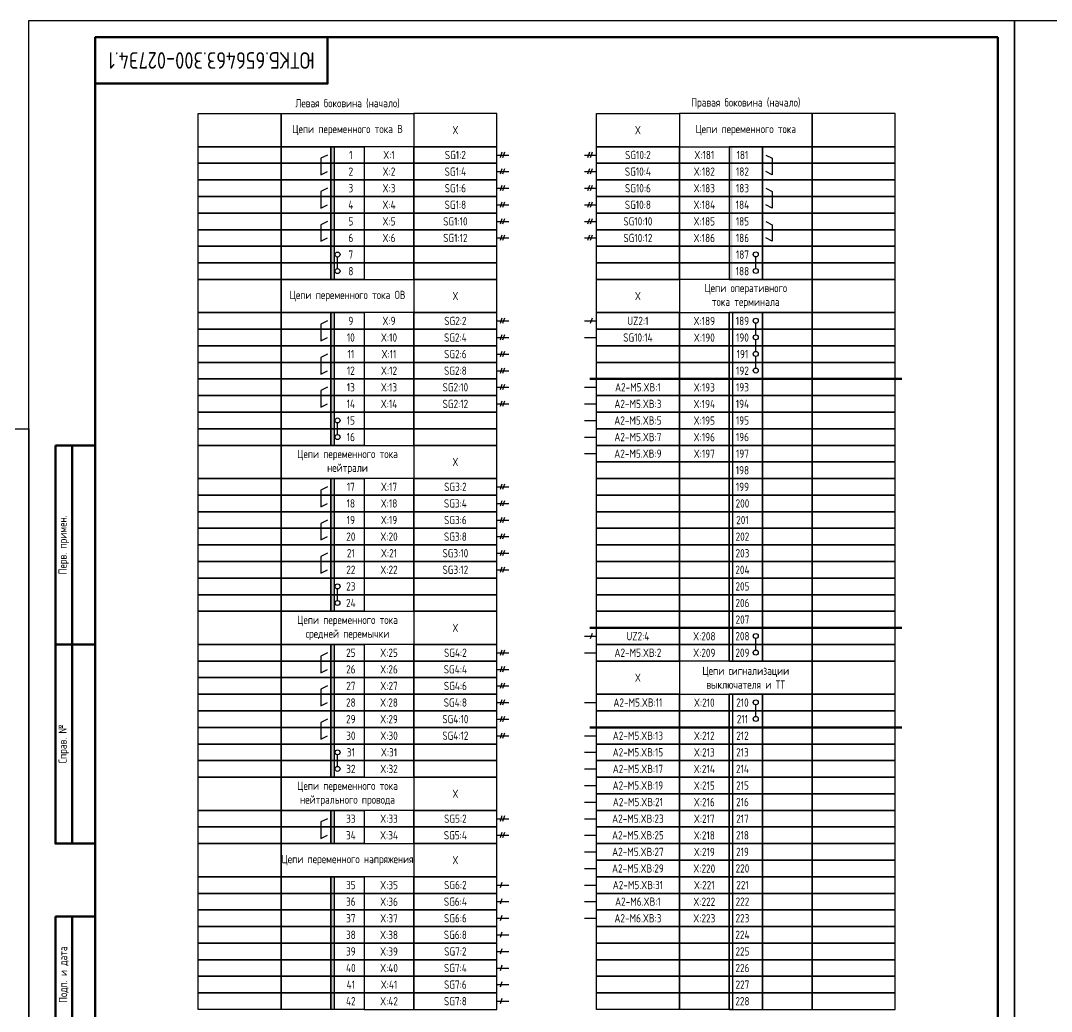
# Model space of a CAD drawing. Header units: millimetres. Extents: x -1117 to 5358, y -90 to 1610.
# Drawn here: x 3777.5 to 4088.1, y 121.4 to 420 of the extents above; entities that cross this region are included whole.
import ezdxf

# ---------------------------------------------------------------- set-up
doc = ezdxf.new("R2010")
doc.units = ezdxf.units.MM
doc.styles.add('Gost_type_A', font='GOST_A.TTF')

# ---------------------------------------------------------------- blocks, each defined once
blk = doc.blocks.new('Формат_А3')
blk.add_lwpolyline([(-420, 297), (0, 297), (0, 0), (-420, 0)], close=True)
blk = doc.blocks.new('Штамп левый верхний')
at = {"lineweight": 50}
for points in [[(-12, 0), (-7, 0), (-7, -60), (-12, -60)], [(-7, 0), (0, 0), (0, -60), (-7, -60)], [(-12, -60), (-7, -60), (-7, -120), (-12, -120)], [(-7, -60), (0, -60), (0, -120), (-7, -120)]]:
    blk.add_lwpolyline(points, close=True, dxfattribs=at)
at = {"char_height": 2.5, "width": 60, "attachment_point": 5, "rotation": 90, "style": 'Gost_type_A'}
for s, insert in [('Перв. примен.', (-9.5, -30)), ('Справ. №', (-9.5, -90))]:
    blk.add_mtext(s, dxfattribs=dict(at, insert=insert))
blk = doc.blocks.new('Штамп левый нижний')
at = {"lineweight": 50}
for points in [[(-12, 145), (-7, 145), (-7, 110), (-12, 110)], [(-7, 145), (0, 145), (0, 110), (-7, 110)], [(-12, 110), (-7, 110), (-7, 85), (-12, 85)], [(-7, 110), (0, 110), (0, 85), (-7, 85)], [(-12, 85), (-7, 85), (-7, 60), (-12, 60)], [(-7, 85), (0, 85), (0, 60), (-7, 60)], [(-12, 60), (-7, 60), (-7, 25), (-12, 25)], [(-7, 60), (0, 60), (0, 25), (-7, 25)], [(-12, 25), (-7, 25), (-7, 0), (-12, 0)], [(-7, 25), (0, 25), (0, 0), (-7, 0)]]:
    blk.add_lwpolyline(points, close=True, dxfattribs=at)
at = {"char_height": 2.5, "attachment_point": 5, "rotation": 90, "style": 'Gost_type_A'}
for s, insert, width in [('Подп. и дата', (-9.5, 127.5), 35), ('Инв. № дубл.', (-9.5, 97.5), 25), ('Взам. инв. №', (-9.5, 72.5), 25), ('Подп. и дата', (-9.5, 42.5), 35), ('Инв. N подл.', (-9.5, 12.5), 25)]:
    blk.add_mtext(s, dxfattribs=dict(at, insert=insert, width=width))
blk = doc.blocks.new('Штамп угловой верхний')
at = {"lineweight": 50}
blk.add_lwpolyline([(0, 0), (70, 0), (70, -14), (0, -14)], close=True, dxfattribs=at)

msp = doc.modelspace()

# ---------------------------------------------------------------- hatches: boundary and pattern name
h = msp.add_hatch(color=256)
h.dxf.hatch_style = 1
h.paths.add_polyline_path([(3872, 382), (3871, 382), (3871, 342), (3872, 342)])
h = msp.add_hatch(color=256)
h.dxf.hatch_style = 1
h.paths.add_polyline_path([(3992, 382), (3991, 382), (3991, 342), (3992, 342)])
h = msp.add_hatch(color=256)
h.dxf.hatch_style = 1
h.paths.add_polyline_path([(3872, 332), (3871, 332), (3871, 292), (3872, 292)])
h = msp.add_hatch(color=256)
h.dxf.hatch_style = 1
h.paths.add_polyline_path([(3872, 282), (3871, 282), (3871, 242), (3872, 242)])
h = msp.add_hatch(color=256)
h.dxf.hatch_style = 1
h.paths.add_polyline_path([(3872, 232), (3871, 232), (3871, 192), (3872, 192)])
h = msp.add_hatch(color=256)
h.dxf.hatch_style = 1
h.paths.add_polyline_path([(3872, 182), (3871, 182), (3871, 172), (3872, 172)])
h = msp.add_hatch(color=256)
h.dxf.hatch_style = 1
h.paths.add_polyline_path([(3872, 162), (3871, 162), (3871, 122), (3872, 122)])

# ---------------------------------------------------------------- linework, layer by layer
for p, q in [((3921, 379.5), (3924.62, 379.5)), ((3922.54, 380.31), (3921.96, 378.69)), ((3923.33, 380.31), (3922.75, 378.69)), ((3947.38, 379.5), (3951, 379.5)), ((3948.91, 380.31), (3948.33, 378.69)), ((3949.7, 380.31), (3949.13, 378.69)), ((3921, 374.5), (3924.62, 374.5)), ((3922.54, 375.31), (3921.96, 373.69)), ((3923.33, 375.31), (3922.75, 373.69)), ((3947.38, 374.5), (3951, 374.5)), ((3948.91, 375.31), (3948.33, 373.69)), ((3949.7, 375.31), (3949.13, 373.69)), ((3922.54, 370.31), (3921.96, 368.69)), ((3923.33, 370.31), (3922.75, 368.69)), ((3948.91, 370.31), (3948.33, 368.69)), ((3949.7, 370.31), (3949.13, 368.69)), ((3921, 369.5), (3924.62, 369.5)), ((3947.38, 369.5), (3951, 369.5)), ((3921, 364.5), (3924.62, 364.5)), ((3922.54, 365.31), (3921.96, 363.69)), ((3923.33, 365.31), (3922.75, 363.69)), ((3947.38, 364.5), (3951, 364.5)), ((3948.91, 365.31), (3948.33, 363.69)), ((3949.7, 365.31), (3949.13, 363.69)), ((3922.54, 360.31), (3921.96, 358.69)), ((3923.33, 360.31), (3922.75, 358.69)), ((3948.91, 360.31), (3948.33, 358.69)), ((3949.7, 360.31), (3949.13, 358.69)), ((3921, 359.5), (3924.62, 359.5)), ((3947.38, 359.5), (3951, 359.5)), ((3921, 354.5), (3924.62, 354.5)), ((3922.54, 355.31), (3921.96, 353.69)), ((3923.33, 355.31), (3922.75, 353.69)), ((3947.38, 354.5), (3951, 354.5)), ((3948.91, 355.31), (3948.33, 353.69)), ((3949.7, 355.31), (3949.13, 353.69)), ((3873, 345.25), (3873, 348.75)), ((3921, 329.5), (3924.62, 329.5)), ((3922.54, 330.31), (3921.96, 328.69)), ((3923.33, 330.31), (3922.75, 328.69)), ((3947.38, 329.5), (3951, 329.5)), ((3949.7, 330.31), (3949.13, 328.69)), ((3921, 324.5), (3924.62, 324.5)), ((3922.54, 325.31), (3921.96, 323.69)), ((3923.33, 325.31), (3922.75, 323.69)), ((3947.38, 324.5), (3951, 324.5)), ((3922.54, 320.31), (3921.96, 318.69)), ((3923.33, 320.31), (3922.75, 318.69)), ((3921, 319.5), (3924.62, 319.5)), ((3921, 314.5), (3924.62, 314.5)), ((3922.54, 315.31), (3921.96, 313.69)), ((3923.33, 315.31), (3922.75, 313.69)), ((3921, 309.5), (3924.62, 309.5)), ((3922.54, 310.31), (3921.96, 308.69)), ((3923.33, 310.31), (3922.75, 308.69)), ((3947.38, 309.5), (3951, 309.5)), ((3921, 304.5), (3924.62, 304.5)), ((3922.54, 305.31), (3921.96, 303.69)), ((3923.33, 305.31), (3922.75, 303.69)), ((3947.38, 304.5), (3951, 304.5)), ((3873, 295.25), (3873, 298.75)), ((3947.38, 299.5), (3951, 299.5)), ((3947.38, 294.5), (3951, 294.5)), ((3947.38, 289.5), (3951, 289.5)), ((3922.54, 280.31), (3921.96, 278.69)), ((3923.33, 280.31), (3922.75, 278.69)), ((3921, 279.5), (3924.62, 279.5)), ((3921, 274.5), (3924.62, 274.5)), ((3922.54, 275.31), (3921.96, 273.69)), ((3923.33, 275.31), (3922.75, 273.69)), ((3922.54, 270.31), (3921.96, 268.69)), ((3923.33, 270.31), (3922.75, 268.69)), ((3921, 269.5), (3924.62, 269.5)), ((3921, 264.5), (3924.62, 264.5)), ((3922.54, 265.31), (3921.96, 263.69)), ((3923.33, 265.31), (3922.75, 263.69)), ((3921, 259.5), (3924.62, 259.5)), ((3922.54, 260.31), (3921.96, 258.69)), ((3923.33, 260.31), (3922.75, 258.69)), ((3922.54, 255.31), (3921.96, 253.69)), ((3923.33, 255.31), (3922.75, 253.69)), ((3921, 254.5), (3924.62, 254.5)), ((3873, 245.25), (3873, 248.75)), ((3947.38, 234.5), (3951, 234.5)), ((3949.7, 235.31), (3949.13, 233.69)), ((3922.54, 230.31), (3921.96, 228.69)), ((3923.33, 230.31), (3922.75, 228.69)), ((3921, 229.5), (3924.62, 229.5)), ((3947.38, 229.5), (3951, 229.5)), ((3921, 224.5), (3924.62, 224.5)), ((3922.54, 225.31), (3921.96, 223.69)), ((3923.33, 225.31), (3922.75, 223.69)), ((3921, 219.5), (3924.62, 219.5)), ((3922.54, 220.31), (3921.96, 218.69)), ((3923.33, 220.31), (3922.75, 218.69)), ((3921, 214.5), (3924.62, 214.5)), ((3922.54, 215.31), (3921.96, 213.69)), ((3923.33, 215.31), (3922.75, 213.69)), ((3947.38, 214.5), (3951, 214.5)), ((3921, 209.5), (3924.62, 209.5)), ((3922.54, 210.31), (3921.96, 208.69)), ((3923.33, 210.31), (3922.75, 208.69)), ((3922.54, 205.31), (3921.96, 203.69)), ((3923.33, 205.31), (3922.75, 203.69)), ((3921, 204.5), (3924.62, 204.5)), ((3947.38, 204.5), (3951, 204.5)), ((3947.38, 199.5), (3951, 199.5)), ((3873, 195.25), (3873, 198.75)), ((3947.38, 194.5), (3951, 194.5)), ((3947.38, 189.5), (3951, 189.5)), ((3947.38, 184.5), (3951, 184.5)), ((3922.54, 180.31), (3921.96, 178.69)), ((3923.33, 180.31), (3922.75, 178.69)), ((3921, 179.5), (3924.62, 179.5)), ((3947.38, 179.5), (3951, 179.5)), ((3921, 174.5), (3924.62, 174.5)), ((3922.54, 175.31), (3921.96, 173.69)), ((3923.33, 175.31), (3922.75, 173.69)), ((3947.38, 174.5), (3951, 174.5)), ((3947.38, 169.5), (3951, 169.5)), ((3947.38, 164.5), (3951, 164.5)), ((3921, 159.5), (3924.62, 159.5)), ((3922.54, 160.31), (3921.96, 158.69)), ((3947.38, 159.5), (3951, 159.5)), ((3922.54, 155.31), (3921.96, 153.69)), ((3921, 154.5), (3924.62, 154.5)), ((3947.38, 154.5), (3951, 154.5)), ((3921, 149.5), (3924.62, 149.5)), ((3922.54, 150.31), (3921.96, 148.69)), ((3947.38, 149.5), (3951, 149.5)), ((3921, 144.5), (3924.62, 144.5)), ((3922.54, 145.31), (3921.96, 143.69)), ((3922.54, 140.31), (3921.96, 138.69)), ((3921, 139.5), (3924.62, 139.5)), ((3921, 134.5), (3924.62, 134.5)), ((3922.54, 135.31), (3921.96, 133.69)), ((3921, 129.5), (3924.62, 129.5)), ((3922.54, 130.31), (3921.96, 128.69)), ((3921, 124.5), (3924.62, 124.5)), ((3922.54, 125.31), (3921.96, 123.69))]:
    msp.add_line(p, q)
at = {"lineweight": -2}
for p, q in [((3999, 345.3), (3999, 348.75)), ((3999, 325.3), (3999, 328.8)), ((3999, 320.3), (3999, 323.8)), ((3999, 315.3), (3999, 318.8)), ((3999, 230.3), (3999, 233.8)), ((3999, 210.3), (3999, 213.8))]:
    msp.add_line(p, q, dxfattribs=at)
at = {"lineweight": 50}
for p, q in [((3949, 312), (4043, 312)), ((3949, 237), (4043, 237)), ((3949, 207), (4043, 207))]:
    msp.add_line(p, q, dxfattribs=at)
for points in [[(4077, 420), (4077, 0), (3780, 0), (3780, 420)], [(4374, 420), (4374, 0), (4077, 0), (4077, 420)], [(3831, 392), (3856, 392), (3856, 382), (3831, 382)], [(3856, 392), (3896, 392), (3896, 382), (3856, 382)], [(3921, 392), (3896, 392), (3896, 382), (3921, 382)], [(3951, 392), (3976, 392), (3976, 382), (3951, 382)], [(4016, 392), (3976, 392), (3976, 382), (4016, 382)], [(4041, 392), (4016, 392), (4016, 382), (4041, 382)], [(3831, 382), (3856, 382), (3856, 377), (3831, 377)], [(3856, 382), (3871, 382), (3871, 377), (3856, 377)], [(3871, 382), (3881, 382), (3881, 377), (3871, 377)], [(3896, 382), (3881, 382), (3881, 377), (3896, 377)], [(3921, 382), (3896, 382), (3896, 377), (3921, 377)], [(3951, 382), (3976, 382), (3976, 377), (3951, 377)], [(3976, 382), (3991, 382), (3991, 377), (3976, 377)], [(4001, 382), (3991, 382), (3991, 377), (4001, 377)], [(4016, 382), (4001, 382), (4001, 377), (4016, 377)], [(4041, 382), (4016, 382), (4016, 377), (4041, 377)], [(3831, 377), (3856, 377), (3856, 372), (3831, 372)], [(3856, 377), (3871, 377), (3871, 372), (3856, 372)], [(3871, 377), (3881, 377), (3881, 372), (3871, 372)], [(3896, 377), (3881, 377), (3881, 372), (3896, 372)], [(3921, 377), (3896, 377), (3896, 372), (3921, 372)], [(3951, 377), (3976, 377), (3976, 372), (3951, 372)], [(3976, 377), (3991, 377), (3991, 372), (3976, 372)], [(4001, 377), (3991, 377), (3991, 372), (4001, 372)], [(4016, 377), (4001, 377), (4001, 372), (4016, 372)], [(4041, 377), (4016, 377), (4016, 372), (4041, 372)], [(3831, 372), (3856, 372), (3856, 367), (3831, 367)], [(3856, 372), (3871, 372), (3871, 367), (3856, 367)], [(3871, 372), (3881, 372), (3881, 367), (3871, 367)], [(3896, 372), (3881, 372), (3881, 367), (3896, 367)], [(3921, 372), (3896, 372), (3896, 367), (3921, 367)], [(3951, 372), (3976, 372), (3976, 367), (3951, 367)], [(3976, 372), (3991, 372), (3991, 367), (3976, 367)], [(4001, 372), (3991, 372), (3991, 367), (4001, 367)], [(4016, 372), (4001, 372), (4001, 367), (4016, 367)], [(4041, 372), (4016, 372), (4016, 367), (4041, 367)], [(3831, 367), (3856, 367), (3856, 362), (3831, 362)], [(3856, 367), (3871, 367), (3871, 362), (3856, 362)], [(3871, 367), (3881, 367), (3881, 362), (3871, 362)], [(3896, 367), (3881, 367), (3881, 362), (3896, 362)], [(3921, 367), (3896, 367), (3896, 362), (3921, 362)], [(3951, 367), (3976, 367), (3976, 362), (3951, 362)], [(3976, 367), (3991, 367), (3991, 362), (3976, 362)], [(4001, 367), (3991, 367), (3991, 362), (4001, 362)], [(4016, 367), (4001, 367), (4001, 362), (4016, 362)], [(4041, 367), (4016, 367), (4016, 362), (4041, 362)], [(3831, 362), (3856, 362), (3856, 357), (3831, 357)], [(3856, 362), (3871, 362), (3871, 357), (3856, 357)], [(3871, 362), (3881, 362), (3881, 357), (3871, 357)], [(3896, 362), (3881, 362), (3881, 357), (3896, 357)], [(3921, 362), (3896, 362), (3896, 357), (3921, 357)], [(3951, 362), (3976, 362), (3976, 357), (3951, 357)], [(3976, 362), (3991, 362), (3991, 357), (3976, 357)], [(4001, 362), (3991, 362), (3991, 357), (4001, 357)], [(4016, 362), (4001, 362), (4001, 357), (4016, 357)], [(4041, 362), (4016, 362), (4016, 357), (4041, 357)], [(3831, 357), (3856, 357), (3856, 352), (3831, 352)], [(3856, 357), (3871, 357), (3871, 352), (3856, 352)], [(3871, 357), (3881, 357), (3881, 352), (3871, 352)], [(3896, 357), (3881, 357), (3881, 352), (3896, 352)], [(3921, 357), (3896, 357), (3896, 352), (3921, 352)], [(3951, 357), (3976, 357), (3976, 352), (3951, 352)], [(3976, 357), (3991, 357), (3991, 352), (3976, 352)], [(4001, 357), (3991, 357), (3991, 352), (4001, 352)], [(4016, 357), (4001, 357), (4001, 352), (4016, 352)], [(4041, 357), (4016, 357), (4016, 352), (4041, 352)], [(3831, 352), (3856, 352), (3856, 347), (3831, 347)], [(3856, 352), (3871, 352), (3871, 347), (3856, 347)], [(3871, 352), (3881, 352), (3881, 347), (3871, 347)], [(3896, 352), (3881, 352), (3881, 347), (3896, 347)], [(3921, 352), (3896, 352), (3896, 347), (3921, 347)], [(3951, 352), (3976, 352), (3976, 347), (3951, 347)], [(3976, 352), (3991, 352), (3991, 347), (3976, 347)], [(4001, 352), (3991, 352), (3991, 347), (4001, 347)], [(4016, 352), (4001, 352), (4001, 347), (4016, 347)], [(4041, 352), (4016, 352), (4016, 347), (4041, 347)], [(3831, 347), (3856, 347), (3856, 342), (3831, 342)], [(3856, 347), (3871, 347), (3871, 342), (3856, 342)], [(3871, 347), (3881, 347), (3881, 342), (3871, 342)], [(3896, 347), (3881, 347), (3881, 342), (3896, 342)], [(3921, 347), (3896, 347), (3896, 342), (3921, 342)], [(3951, 347), (3976, 347), (3976, 342), (3951, 342)], [(3976, 347), (3991, 347), (3991, 342), (3976, 342)], [(4001, 347), (3991, 347), (3991, 342), (4001, 342)], [(4016, 347), (4001, 347), (4001, 342), (4016, 342)], [(4041, 347), (4016, 347), (4016, 342), (4041, 342)], [(3831, 342), (3856, 342), (3856, 332), (3831, 332)], [(3856, 342), (3896, 342), (3896, 332), (3856, 332)], [(3921, 342), (3896, 342), (3896, 332), (3921, 332)], [(3951, 342), (3976, 342), (3976, 332), (3951, 332)], [(4016, 342), (3976, 342), (3976, 332), (4016, 332)], [(4041, 342), (4016, 342), (4016, 332), (4041, 332)], [(3831, 332), (3856, 332), (3856, 327), (3831, 327)], [(3856, 332), (3871, 332), (3871, 327), (3856, 327)], [(3871, 332), (3881, 332), (3881, 327), (3871, 327)], [(3896, 332), (3881, 332), (3881, 327), (3896, 327)], [(3921, 332), (3896, 332), (3896, 327), (3921, 327)], [(3951, 332), (3976, 332), (3976, 327), (3951, 327)], [(3976, 332), (3991, 332), (3991, 327), (3976, 327)], [(4001, 332), (3991, 332), (3991, 327), (4001, 327)], [(3991, 332), (3992, 332), (3992, 227), (3991, 227)], [(4016, 332), (4001, 332), (4001, 327), (4016, 327)], [(4041, 332), (4016, 332), (4016, 327), (4041, 327)], [(3831, 327), (3856, 327), (3856, 322), (3831, 322)], [(3856, 327), (3871, 327), (3871, 322), (3856, 322)], [(3871, 327), (3881, 327), (3881, 322), (3871, 322)], [(3896, 327), (3881, 327), (3881, 322), (3896, 322)], [(3921, 327), (3896, 327), (3896, 322), (3921, 322)], [(3951, 327), (3976, 327), (3976, 322), (3951, 322)], [(3976, 327), (3991, 327), (3991, 322), (3976, 322)], [(4001, 327), (3991, 327), (3991, 322), (4001, 322)], [(4016, 327), (4001, 327), (4001, 322), (4016, 322)], [(4041, 327), (4016, 327), (4016, 322), (4041, 322)], [(3831, 322), (3856, 322), (3856, 317), (3831, 317)], [(3856, 322), (3871, 322), (3871, 317), (3856, 317)], [(3871, 322), (3881, 322), (3881, 317), (3871, 317)], [(3896, 322), (3881, 322), (3881, 317), (3896, 317)], [(3921, 322), (3896, 322), (3896, 317), (3921, 317)], [(3951, 322), (3976, 322), (3976, 317), (3951, 317)], [(3976, 322), (3991, 322), (3991, 317), (3976, 317)], [(4001, 322), (3991, 322), (3991, 317), (4001, 317)], [(4016, 322), (4001, 322), (4001, 317), (4016, 317)], [(4041, 322), (4016, 322), (4016, 317), (4041, 317)], [(3831, 317), (3856, 317), (3856, 312), (3831, 312)], [(3856, 317), (3871, 317), (3871, 312), (3856, 312)], [(3871, 317), (3881, 317), (3881, 312), (3871, 312)], [(3896, 317), (3881, 317), (3881, 312), (3896, 312)], [(3921, 317), (3896, 317), (3896, 312), (3921, 312)], [(3951, 317), (3976, 317), (3976, 312), (3951, 312)], [(3976, 317), (3991, 317), (3991, 312), (3976, 312)], [(4001, 317), (3991, 317), (3991, 312), (4001, 312)], [(4016, 317), (4001, 317), (4001, 312), (4016, 312)], [(4041, 317), (4016, 317), (4016, 312), (4041, 312)], [(3831, 312), (3856, 312), (3856, 307), (3831, 307)], [(3856, 312), (3871, 312), (3871, 307), (3856, 307)], [(3871, 312), (3881, 312), (3881, 307), (3871, 307)], [(3896, 312), (3881, 312), (3881, 307), (3896, 307)], [(3921, 312), (3896, 312), (3896, 307), (3921, 307)], [(3951, 312), (3976, 312), (3976, 307), (3951, 307)], [(3976, 312), (3991, 312), (3991, 307), (3976, 307)], [(4001, 312), (3991, 312), (3991, 307), (4001, 307)], [(4016, 312), (4001, 312), (4001, 307), (4016, 307)], [(4041, 312), (4016, 312), (4016, 307), (4041, 307)], [(3831, 307), (3856, 307), (3856, 302), (3831, 302)], [(3856, 307), (3871, 307), (3871, 302), (3856, 302)], [(3871, 307), (3881, 307), (3881, 302), (3871, 302)], [(3896, 307), (3881, 307), (3881, 302), (3896, 302)], [(3921, 307), (3896, 307), (3896, 302), (3921, 302)], [(3951, 307), (3976, 307), (3976, 302), (3951, 302)], [(3976, 307), (3991, 307), (3991, 302), (3976, 302)], [(4001, 307), (3991, 307), (3991, 302), (4001, 302)], [(4016, 307), (4001, 307), (4001, 302), (4016, 302)], [(4041, 307), (4016, 307), (4016, 302), (4041, 302)], [(3831, 302), (3856, 302), (3856, 297), (3831, 297)], [(3856, 302), (3871, 302), (3871, 297), (3856, 297)], [(3871, 302), (3881, 302), (3881, 297), (3871, 297)], [(3896, 302), (3881, 302), (3881, 297), (3896, 297)], [(3921, 302), (3896, 302), (3896, 297), (3921, 297)], [(3951, 302), (3976, 302), (3976, 297), (3951, 297)], [(3976, 302), (3991, 302), (3991, 297), (3976, 297)], [(4001, 302), (3991, 302), (3991, 297), (4001, 297)], [(4016, 302), (4001, 302), (4001, 297), (4016, 297)], [(4041, 302), (4016, 302), (4016, 297), (4041, 297)], [(3831, 297), (3856, 297), (3856, 292), (3831, 292)], [(3856, 297), (3871, 297), (3871, 292), (3856, 292)], [(3871, 297), (3881, 297), (3881, 292), (3871, 292)], [(3896, 297), (3881, 297), (3881, 292), (3896, 292)], [(3921, 297), (3896, 297), (3896, 292), (3921, 292)], [(3951, 297), (3976, 297), (3976, 292), (3951, 292)], [(3976, 297), (3991, 297), (3991, 292), (3976, 292)], [(4001, 297), (3991, 297), (3991, 292), (4001, 292)], [(4016, 297), (4001, 297), (4001, 292), (4016, 292)], [(4041, 297), (4016, 297), (4016, 292), (4041, 292)], [(3831, 292), (3856, 292), (3856, 282), (3831, 282)], [(3856, 292), (3896, 292), (3896, 282), (3856, 282)], [(3921, 292), (3896, 292), (3896, 282), (3921, 282)], [(3951, 292), (3976, 292), (3976, 287), (3951, 287)], [(3976, 292), (3991, 292), (3991, 287), (3976, 287)], [(4001, 292), (3991, 292), (3991, 287), (4001, 287)], [(4016, 292), (4001, 292), (4001, 287), (4016, 287)], [(4041, 292), (4016, 292), (4016, 287), (4041, 287)], [(3951, 287), (3976, 287), (3976, 282), (3951, 282)], [(3976, 287), (3991, 287), (3991, 282), (3976, 282)], [(4001, 287), (3991, 287), (3991, 282), (4001, 282)], [(4016, 287), (4001, 287), (4001, 282), (4016, 282)], [(4041, 287), (4016, 287), (4016, 282), (4041, 282)], [(3831, 282), (3856, 282), (3856, 277), (3831, 277)], [(3856, 282), (3871, 282), (3871, 277), (3856, 277)], [(3871, 282), (3881, 282), (3881, 277), (3871, 277)], [(3896, 282), (3881, 282), (3881, 277), (3896, 277)], [(3921, 282), (3896, 282), (3896, 277), (3921, 277)], [(3951, 282), (3976, 282), (3976, 277), (3951, 277)], [(3976, 282), (3991, 282), (3991, 277), (3976, 277)], [(4001, 282), (3991, 282), (3991, 277), (4001, 277)], [(4016, 282), (4001, 282), (4001, 277), (4016, 277)], [(4041, 282), (4016, 282), (4016, 277), (4041, 277)], [(3831, 277), (3856, 277), (3856, 272), (3831, 272)], [(3856, 277), (3871, 277), (3871, 272), (3856, 272)], [(3871, 277), (3881, 277), (3881, 272), (3871, 272)], [(3896, 277), (3881, 277), (3881, 272), (3896, 272)], [(3921, 277), (3896, 277), (3896, 272), (3921, 272)], [(3951, 277), (3976, 277), (3976, 272), (3951, 272)], [(3976, 277), (3991, 277), (3991, 272), (3976, 272)], [(4001, 277), (3991, 277), (3991, 272), (4001, 272)], [(4016, 277), (4001, 277), (4001, 272), (4016, 272)], [(4041, 277), (4016, 277), (4016, 272), (4041, 272)], [(3831, 272), (3856, 272), (3856, 267), (3831, 267)], [(3856, 272), (3871, 272), (3871, 267), (3856, 267)], [(3871, 272), (3881, 272), (3881, 267), (3871, 267)], [(3896, 272), (3881, 272), (3881, 267), (3896, 267)], [(3921, 272), (3896, 272), (3896, 267), (3921, 267)], [(3951, 272), (3976, 272), (3976, 267), (3951, 267)], [(3976, 272), (3991, 272), (3991, 267), (3976, 267)], [(4001, 272), (3991, 272), (3991, 267), (4001, 267)], [(4016, 272), (4001, 272), (4001, 267), (4016, 267)], [(4041, 272), (4016, 272), (4016, 267), (4041, 267)], [(3831, 267), (3856, 267), (3856, 262), (3831, 262)], [(3856, 267), (3871, 267), (3871, 262), (3856, 262)], [(3871, 267), (3881, 267), (3881, 262), (3871, 262)], [(3896, 267), (3881, 267), (3881, 262), (3896, 262)], [(3921, 267), (3896, 267), (3896, 262), (3921, 262)], [(3951, 267), (3976, 267), (3976, 262), (3951, 262)], [(3976, 267), (3991, 267), (3991, 262), (3976, 262)], [(4001, 267), (3991, 267), (3991, 262), (4001, 262)], [(4016, 267), (4001, 267), (4001, 262), (4016, 262)], [(4041, 267), (4016, 267), (4016, 262), (4041, 262)], [(3831, 262), (3856, 262), (3856, 257), (3831, 257)], [(3856, 262), (3871, 262), (3871, 257), (3856, 257)], [(3871, 262), (3881, 262), (3881, 257), (3871, 257)], [(3896, 262), (3881, 262), (3881, 257), (3896, 257)], [(3921, 262), (3896, 262), (3896, 257), (3921, 257)], [(3951, 262), (3976, 262), (3976, 257), (3951, 257)], [(3976, 262), (3991, 262), (3991, 257), (3976, 257)], [(4001, 262), (3991, 262), (3991, 257), (4001, 257)], [(4016, 262), (4001, 262), (4001, 257), (4016, 257)], [(4041, 262), (4016, 262), (4016, 257), (4041, 257)], [(3831, 257), (3856, 257), (3856, 252), (3831, 252)], [(3856, 257), (3871, 257), (3871, 252), (3856, 252)], [(3871, 257), (3881, 257), (3881, 252), (3871, 252)], [(3896, 257), (3881, 257), (3881, 252), (3896, 252)], [(3921, 257), (3896, 257), (3896, 252), (3921, 252)], [(3951, 257), (3976, 257), (3976, 252), (3951, 252)], [(3976, 257), (3991, 257), (3991, 252), (3976, 252)], [(4001, 257), (3991, 257), (3991, 252), (4001, 252)], [(4016, 257), (4001, 257), (4001, 252), (4016, 252)], [(4041, 257), (4016, 257), (4016, 252), (4041, 252)], [(3831, 252), (3856, 252), (3856, 247), (3831, 247)], [(3856, 252), (3871, 252), (3871, 247), (3856, 247)], [(3871, 252), (3881, 252), (3881, 247), (3871, 247)], [(3896, 252), (3881, 252), (3881, 247), (3896, 247)], [(3921, 252), (3896, 252), (3896, 247), (3921, 247)], [(3951, 252), (3976, 252), (3976, 247), (3951, 247)], [(3976, 252), (3991, 252), (3991, 247), (3976, 247)], [(4001, 252), (3991, 252), (3991, 247), (4001, 247)], [(4016, 252), (4001, 252), (4001, 247), (4016, 247)], [(4041, 252), (4016, 252), (4016, 247), (4041, 247)], [(3831, 247), (3856, 247), (3856, 242), (3831, 242)], [(3856, 247), (3871, 247), (3871, 242), (3856, 242)], [(3871, 247), (3881, 247), (3881, 242), (3871, 242)], [(3896, 247), (3881, 247), (3881, 242), (3896, 242)], [(3921, 247), (3896, 247), (3896, 242), (3921, 242)], [(3951, 247), (3976, 247), (3976, 242), (3951, 242)], [(3976, 247), (3991, 247), (3991, 242), (3976, 242)], [(4001, 247), (3991, 247), (3991, 242), (4001, 242)], [(4016, 247), (4001, 247), (4001, 242), (4016, 242)], [(4041, 247), (4016, 247), (4016, 242), (4041, 242)], [(3831, 242), (3856, 242), (3856, 232), (3831, 232)], [(3856, 242), (3896, 242), (3896, 232), (3856, 232)], [(3921, 242), (3896, 242), (3896, 232), (3921, 232)], [(3951, 242), (3976, 242), (3976, 237), (3951, 237)], [(3976, 242), (3991, 242), (3991, 237), (3976, 237)], [(4001, 242), (3991, 242), (3991, 237), (4001, 237)], [(4016, 242), (4001, 242), (4001, 237), (4016, 237)], [(4041, 242), (4016, 242), (4016, 237), (4041, 237)], [(3951, 237), (3976, 237), (3976, 232), (3951, 232)], [(3976, 237), (3991, 237), (3991, 232), (3976, 232)], [(4001, 237), (3991, 237), (3991, 232), (4001, 232)], [(4016, 237), (4001, 237), (4001, 232), (4016, 232)], [(4041, 237), (4016, 237), (4016, 232), (4041, 232)], [(3831, 232), (3856, 232), (3856, 227), (3831, 227)], [(3856, 232), (3871, 232), (3871, 227), (3856, 227)], [(3871, 232), (3881, 232), (3881, 227), (3871, 227)], [(3896, 232), (3881, 232), (3881, 227), (3896, 227)], [(3921, 232), (3896, 232), (3896, 227), (3921, 227)], [(3951, 232), (3976, 232), (3976, 227), (3951, 227)], [(3976, 232), (3991, 232), (3991, 227), (3976, 227)], [(4001, 232), (3991, 232), (3991, 227), (4001, 227)], [(4016, 232), (4001, 232), (4001, 227), (4016, 227)], [(4041, 232), (4016, 232), (4016, 227), (4041, 227)], [(3831, 227), (3856, 227), (3856, 222), (3831, 222)], [(3856, 227), (3871, 227), (3871, 222), (3856, 222)], [(3871, 227), (3881, 227), (3881, 222), (3871, 222)], [(3896, 227), (3881, 227), (3881, 222), (3896, 222)], [(3921, 227), (3896, 227), (3896, 222), (3921, 222)], [(3951, 227), (3976, 227), (3976, 217), (3951, 217)], [(4016, 227), (3976, 227), (3976, 217), (4016, 217)], [(4041, 227), (4016, 227), (4016, 217), (4041, 217)], [(3831, 222), (3856, 222), (3856, 217), (3831, 217)], [(3856, 222), (3871, 222), (3871, 217), (3856, 217)], [(3871, 222), (3881, 222), (3881, 217), (3871, 217)], [(3896, 222), (3881, 222), (3881, 217), (3896, 217)], [(3921, 222), (3896, 222), (3896, 217), (3921, 217)], [(3831, 217), (3856, 217), (3856, 212), (3831, 212)], [(3856, 217), (3871, 217), (3871, 212), (3856, 212)], [(3871, 217), (3881, 217), (3881, 212), (3871, 212)], [(3896, 217), (3881, 217), (3881, 212), (3896, 212)], [(3921, 217), (3896, 217), (3896, 212), (3921, 212)], [(3951, 217), (3976, 217), (3976, 212), (3951, 212)], [(3976, 217), (3991, 217), (3991, 212), (3976, 212)], [(4001, 217), (3991, 217), (3991, 212), (4001, 212)], [(3991, 217), (3992, 217), (3992, 122), (3991, 122)], [(4016, 217), (4001, 217), (4001, 212), (4016, 212)], [(4041, 217), (4016, 217), (4016, 212), (4041, 212)], [(3831, 212), (3856, 212), (3856, 207), (3831, 207)], [(3856, 212), (3871, 212), (3871, 207), (3856, 207)], [(3871, 212), (3881, 212), (3881, 207), (3871, 207)], [(3896, 212), (3881, 212), (3881, 207), (3896, 207)], [(3921, 212), (3896, 212), (3896, 207), (3921, 207)], [(3951, 212), (3976, 212), (3976, 207), (3951, 207)], [(3976, 212), (3991, 212), (3991, 207), (3976, 207)], [(4001, 212), (3991, 212), (3991, 207), (4001, 207)], [(4016, 212), (4001, 212), (4001, 207), (4016, 207)], [(4041, 212), (4016, 212), (4016, 207), (4041, 207)], [(3831, 207), (3856, 207), (3856, 202), (3831, 202)], [(3856, 207), (3871, 207), (3871, 202), (3856, 202)], [(3871, 207), (3881, 207), (3881, 202), (3871, 202)], [(3896, 207), (3881, 207), (3881, 202), (3896, 202)], [(3921, 207), (3896, 207), (3896, 202), (3921, 202)], [(3951, 207), (3976, 207), (3976, 202), (3951, 202)], [(3976, 207), (3991, 207), (3991, 202), (3976, 202)], [(4001, 207), (3991, 207), (3991, 202), (4001, 202)], [(4016, 207), (4001, 207), (4001, 202), (4016, 202)], [(4041, 207), (4016, 207), (4016, 202), (4041, 202)], [(3831, 202), (3856, 202), (3856, 197), (3831, 197)], [(3856, 202), (3871, 202), (3871, 197), (3856, 197)], [(3871, 202), (3881, 202), (3881, 197), (3871, 197)], [(3896, 202), (3881, 202), (3881, 197), (3896, 197)], [(3921, 202), (3896, 202), (3896, 197), (3921, 197)], [(3951, 202), (3976, 202), (3976, 197), (3951, 197)], [(3976, 202), (3991, 202), (3991, 197), (3976, 197)], [(4001, 202), (3991, 202), (3991, 197), (4001, 197)], [(4016, 202), (4001, 202), (4001, 197), (4016, 197)], [(4041, 202), (4016, 202), (4016, 197), (4041, 197)], [(3831, 197), (3856, 197), (3856, 192), (3831, 192)], [(3856, 197), (3871, 197), (3871, 192), (3856, 192)], [(3871, 197), (3881, 197), (3881, 192), (3871, 192)], [(3896, 197), (3881, 197), (3881, 192), (3896, 192)], [(3921, 197), (3896, 197), (3896, 192), (3921, 192)], [(3951, 197), (3976, 197), (3976, 192), (3951, 192)], [(3976, 197), (3991, 197), (3991, 192), (3976, 192)], [(4001, 197), (3991, 197), (3991, 192), (4001, 192)], [(4016, 197), (4001, 197), (4001, 192), (4016, 192)], [(4041, 197), (4016, 197), (4016, 192), (4041, 192)], [(3831, 192), (3856, 192), (3856, 182), (3831, 182)], [(3856, 192), (3896, 192), (3896, 182), (3856, 182)], [(3921, 192), (3896, 192), (3896, 182), (3921, 182)], [(3951, 192), (3976, 192), (3976, 187), (3951, 187)], [(3976, 192), (3991, 192), (3991, 187), (3976, 187)], [(4001, 192), (3991, 192), (3991, 187), (4001, 187)], [(4016, 192), (4001, 192), (4001, 187), (4016, 187)], [(4041, 192), (4016, 192), (4016, 187), (4041, 187)], [(3951, 187), (3976, 187), (3976, 182), (3951, 182)], [(3976, 187), (3991, 187), (3991, 182), (3976, 182)], [(4001, 187), (3991, 187), (3991, 182), (4001, 182)], [(4016, 187), (4001, 187), (4001, 182), (4016, 182)], [(4041, 187), (4016, 187), (4016, 182), (4041, 182)], [(3831, 182), (3856, 182), (3856, 177), (3831, 177)], [(3856, 182), (3871, 182), (3871, 177), (3856, 177)], [(3871, 182), (3881, 182), (3881, 177), (3871, 177)], [(3896, 182), (3881, 182), (3881, 177), (3896, 177)], [(3921, 182), (3896, 182), (3896, 177), (3921, 177)], [(3951, 182), (3976, 182), (3976, 177), (3951, 177)], [(3976, 182), (3991, 182), (3991, 177), (3976, 177)], [(4001, 182), (3991, 182), (3991, 177), (4001, 177)], [(4016, 182), (4001, 182), (4001, 177), (4016, 177)], [(4041, 182), (4016, 182), (4016, 177), (4041, 177)], [(3831, 177), (3856, 177), (3856, 172), (3831, 172)], [(3856, 177), (3871, 177), (3871, 172), (3856, 172)], [(3871, 177), (3881, 177), (3881, 172), (3871, 172)], [(3896, 177), (3881, 177), (3881, 172), (3896, 172)], [(3921, 177), (3896, 177), (3896, 172), (3921, 172)], [(3951, 177), (3976, 177), (3976, 172), (3951, 172)], [(3976, 177), (3991, 177), (3991, 172), (3976, 172)], [(4001, 177), (3991, 177), (3991, 172), (4001, 172)], [(4016, 177), (4001, 177), (4001, 172), (4016, 172)], [(4041, 177), (4016, 177), (4016, 172), (4041, 172)], [(3831, 172), (3856, 172), (3856, 162), (3831, 162)], [(3856, 172), (3896, 172), (3896, 162), (3856, 162)], [(3921, 172), (3896, 172), (3896, 162), (3921, 162)], [(3951, 172), (3976, 172), (3976, 167), (3951, 167)], [(3976, 172), (3991, 172), (3991, 167), (3976, 167)], [(4001, 172), (3991, 172), (3991, 167), (4001, 167)], [(4016, 172), (4001, 172), (4001, 167), (4016, 167)], [(4041, 172), (4016, 172), (4016, 167), (4041, 167)], [(3951, 167), (3976, 167), (3976, 162), (3951, 162)], [(3976, 167), (3991, 167), (3991, 162), (3976, 162)], [(4001, 167), (3991, 167), (3991, 162), (4001, 162)], [(4016, 167), (4001, 167), (4001, 162), (4016, 162)], [(4041, 167), (4016, 167), (4016, 162), (4041, 162)], [(3831, 162), (3856, 162), (3856, 157), (3831, 157)], [(3856, 162), (3871, 162), (3871, 157), (3856, 157)], [(3871, 162), (3881, 162), (3881, 157), (3871, 157)], [(3871, 162), (3872, 162), (3872, 122), (3871, 122)], [(3896, 162), (3881, 162), (3881, 157), (3896, 157)], [(3921, 162), (3896, 162), (3896, 157), (3921, 157)], [(3951, 162), (3976, 162), (3976, 157), (3951, 157)], [(3976, 162), (3991, 162), (3991, 157), (3976, 157)], [(4001, 162), (3991, 162), (3991, 157), (4001, 157)], [(4016, 162), (4001, 162), (4001, 157), (4016, 157)], [(4041, 162), (4016, 162), (4016, 157), (4041, 157)], [(3831, 157), (3856, 157), (3856, 152), (3831, 152)], [(3856, 157), (3871, 157), (3871, 152), (3856, 152)], [(3871, 157), (3881, 157), (3881, 152), (3871, 152)], [(3896, 157), (3881, 157), (3881, 152), (3896, 152)], [(3921, 157), (3896, 157), (3896, 152), (3921, 152)], [(3951, 157), (3976, 157), (3976, 152), (3951, 152)], [(3976, 157), (3991, 157), (3991, 152), (3976, 152)], [(4001, 157), (3991, 157), (3991, 152), (4001, 152)], [(4016, 157), (4001, 157), (4001, 152), (4016, 152)], [(4041, 157), (4016, 157), (4016, 152), (4041, 152)], [(3831, 152), (3856, 152), (3856, 147), (3831, 147)], [(3856, 152), (3871, 152), (3871, 147), (3856, 147)], [(3871, 152), (3881, 152), (3881, 147), (3871, 147)], [(3896, 152), (3881, 152), (3881, 147), (3896, 147)], [(3921, 152), (3896, 152), (3896, 147), (3921, 147)], [(3951, 152), (3976, 152), (3976, 147), (3951, 147)], [(3976, 152), (3991, 152), (3991, 147), (3976, 147)], [(4001, 152), (3991, 152), (3991, 147), (4001, 147)], [(4016, 152), (4001, 152), (4001, 147), (4016, 147)], [(4041, 152), (4016, 152), (4016, 147), (4041, 147)], [(3831, 147), (3856, 147), (3856, 142), (3831, 142)], [(3856, 147), (3871, 147), (3871, 142), (3856, 142)], [(3871, 147), (3881, 147), (3881, 142), (3871, 142)], [(3896, 147), (3881, 147), (3881, 142), (3896, 142)], [(3921, 147), (3896, 147), (3896, 142), (3921, 142)], [(3951, 147), (3976, 147), (3976, 142), (3951, 142)], [(3976, 147), (3991, 147), (3991, 142), (3976, 142)], [(4001, 147), (3991, 147), (3991, 142), (4001, 142)], [(4016, 147), (4001, 147), (4001, 142), (4016, 142)], [(4041, 147), (4016, 147), (4016, 142), (4041, 142)], [(3831, 142), (3856, 142), (3856, 137), (3831, 137)], [(3856, 142), (3871, 142), (3871, 137), (3856, 137)], [(3871, 142), (3881, 142), (3881, 137), (3871, 137)], [(3896, 142), (3881, 142), (3881, 137), (3896, 137)], [(3921, 142), (3896, 142), (3896, 137), (3921, 137)], [(3951, 142), (3976, 142), (3976, 137), (3951, 137)], [(3976, 142), (3991, 142), (3991, 137), (3976, 137)], [(4001, 142), (3991, 142), (3991, 137), (4001, 137)], [(4016, 142), (4001, 142), (4001, 137), (4016, 137)], [(4041, 142), (4016, 142), (4016, 137), (4041, 137)], [(3831, 137), (3856, 137), (3856, 132), (3831, 132)], [(3856, 137), (3871, 137), (3871, 132), (3856, 132)], [(3871, 137), (3881, 137), (3881, 132), (3871, 132)], [(3896, 137), (3881, 137), (3881, 132), (3896, 132)], [(3921, 137), (3896, 137), (3896, 132), (3921, 132)], [(3951, 137), (3976, 137), (3976, 132), (3951, 132)], [(3976, 137), (3991, 137), (3991, 132), (3976, 132)], [(4001, 137), (3991, 137), (3991, 132), (4001, 132)], [(4016, 137), (4001, 137), (4001, 132), (4016, 132)], [(4041, 137), (4016, 137), (4016, 132), (4041, 132)], [(3831, 132), (3856, 132), (3856, 127), (3831, 127)], [(3856, 132), (3871, 132), (3871, 127), (3856, 127)], [(3871, 132), (3881, 132), (3881, 127), (3871, 127)], [(3896, 132), (3881, 132), (3881, 127), (3896, 127)], [(3921, 132), (3896, 132), (3896, 127), (3921, 127)], [(3951, 132), (3976, 132), (3976, 127), (3951, 127)], [(3976, 132), (3991, 132), (3991, 127), (3976, 127)], [(4001, 132), (3991, 132), (3991, 127), (4001, 127)], [(4016, 132), (4001, 132), (4001, 127), (4016, 127)], [(4041, 132), (4016, 132), (4016, 127), (4041, 127)], [(3831, 127), (3856, 127), (3856, 122), (3831, 122)], [(3856, 127), (3871, 127), (3871, 122), (3856, 122)], [(3871, 127), (3881, 127), (3881, 122), (3871, 122)], [(3896, 127), (3881, 127), (3881, 122), (3896, 122)], [(3921, 127), (3896, 127), (3896, 122), (3921, 122)], [(3951, 127), (3976, 127), (3976, 122), (3951, 122)], [(3976, 127), (3991, 127), (3991, 122), (3976, 122)], [(4001, 127), (3991, 127), (3991, 122), (4001, 122)], [(4016, 127), (4001, 127), (4001, 122), (4016, 122)], [(4041, 127), (4016, 127), (4016, 122), (4041, 122)]]:
    msp.add_lwpolyline(points, close=True)
msp.add_lwpolyline([(4072, 415), (4072, 5), (3800, 5), (3800, 415)], close=True, dxfattribs=at)
for points in [[(3870, 379.5), (3868, 378.5), (3868, 373.5), (3870, 374.5)], [(3871, 342), (3871, 382), (3872, 382), (3872, 342)], [(4002, 379.5), (4004, 378.5), (4004, 373.5), (4002, 374.5)], [(3870, 369.5), (3868, 368.5), (3868, 363.5), (3870, 364.5)], [(4002, 369.5), (4004, 368.5), (4004, 363.5), (4002, 364.5)], [(3870, 359.5), (3868, 358.5), (3868, 353.5), (3870, 354.5)], [(4002, 359.5), (4004, 358.5), (4004, 353.5), (4002, 354.5)], [(3870, 329.5), (3868, 328.5), (3868, 323.5), (3870, 324.5)], [(3871, 292), (3871, 332), (3872, 332), (3872, 292)], [(3870, 319.5), (3868, 318.5), (3868, 313.5), (3870, 314.5)], [(3870, 309.5), (3868, 308.5), (3868, 303.5), (3870, 304.5)], [(3871, 242), (3871, 282), (3872, 282), (3872, 242)], [(3870, 279.5), (3868, 278.5), (3868, 273.5), (3870, 274.5)], [(3870, 269.5), (3868, 268.5), (3868, 263.5), (3870, 264.5)], [(3870, 259.5), (3868, 258.5), (3868, 253.5), (3870, 254.5)], [(3871, 192), (3871, 232), (3872, 232), (3872, 192)], [(3870, 229.5), (3868, 228.5), (3868, 223.5), (3870, 224.5)], [(3870, 219.5), (3868, 218.5), (3868, 213.5), (3870, 214.5)], [(3870, 209.5), (3868, 208.5), (3868, 203.5), (3870, 204.5)], [(3871, 172), (3871, 182), (3872, 182), (3872, 172)], [(3870, 179.5), (3868, 178.5), (3868, 173.5), (3870, 174.5)]]:
    msp.add_lwpolyline(points)
for centre in [(3873, 349.5), (3873, 344.5), (3873, 299.5), (3873, 294.5), (3873, 249.5), (3873, 244.5), (3873, 199.5), (3873, 194.5)]:
    msp.add_circle(centre, 0.75)
at = {"lineweight": -2}
for centre in [(3999, 349.55), (3999, 344.55), (3999, 329.55), (3999, 324.55), (3999, 319.55), (3999, 314.55), (3999, 234.55), (3999, 229.55), (3999, 214.55), (3999, 209.55)]:
    msp.add_circle(centre, 0.75, dxfattribs=at)

# ---------------------------------------------------------------- block references
msp.add_blockref('Штамп угловой верхний', (3800, 415))
at = {"color": 1}
for name, p in [('Формат_А3', (3780, 0)), ('Штамп левый верхний', (3800, 292)), ('Штамп левый нижний', (3800, 5))]:
    msp.add_blockref(name, p, dxfattribs=at)

# ---------------------------------------------------------------- texts
at = {"insert": (3835, 408), "char_height": 5, "width": 70, "attachment_point": 5, "rotation": 180, "style": 'Gost_type_A'}
msp.add_mtext('ЮТКБ.656463.300-027Э4.1', dxfattribs=at)
at = {"char_height": 2.5, "attachment_point": 5, "style": 'Gost_type_A'}
for s, insert, width in [('Левая боковина (начало)', (3876, 395), 90), ('Правая боковина (начало)', (3996, 395), 90), ('Цепи переменного тока В', (3876, 387), 40), ('X', (3908.5, 387), 25), ('X', (3963.5, 387), 25), ('Цепи переменного тока', (3996, 387), 40), ('SG1:2', (3908.5, 379.5), 25), ('SG10:2', (3963.5, 379.5), 25), ('SG1:4', (3908.5, 374.5), 25), ('SG10:4', (3963.5, 374.5), 25), ('SG1:6', (3908.5, 369.5), 25), ('SG10:6', (3963.5, 369.5), 25), ('SG1:8', (3908.5, 364.5), 25), ('SG10:8', (3963.5, 364.5), 25), ('SG1:10', (3908.5, 359.5), 25), ('SG10:10', (3963.5, 359.5), 25), ('SG1:12', (3908.5, 354.5), 25), ('SG10:12', (3963.5, 354.5), 25), ('Цепи переменного тока ОВ', (3876, 337), 40), ('Цепи оперативного \\Pтока терминала', (3996, 337), 40), ('X', (3908.5, 337), 25), ('X', (3963.5, 337), 25), ('SG2:2', (3908.5, 329.5), 25), ('SG2:4', (3908.5, 324.5), 25), ('SG10:14', (3963.5, 324.5), 25), ('SG2:6', (3908.5, 319.5), 25), ('SG2:8', (3908.5, 314.5), 25), ('SG2:10', (3908.5, 309.5), 25), ('A2-M5.XB:1', (3963.5, 309.5), 25), ('SG2:12', (3908.5, 304.5), 25), ('A2-M5.XB:3', (3963.5, 304.5), 25), ('A2-M5.XB:5', (3963.5, 299.5), 25), ('A2-M5.XB:7', (3963.5, 294.5), 25), ('Цепи переменного тока нейтрали', (3876, 287), 40), ('A2-M5.XB:9', (3963.5, 289.5), 25), ('X', (3908.5, 287), 25), ('SG3:2', (3908.5, 279.5), 25), ('SG3:4', (3908.5, 274.5), 25), ('SG3:6', (3908.5, 269.5), 25), ('SG3:8', (3908.5, 264.5), 25), ('SG3:10', (3908.5, 259.5), 25), ('SG3:12', (3908.5, 254.5), 25), ('Цепи переменного тока средней перемычки ', (3876, 237), 40), ('X', (3908.5, 237), 25), ('SG4:2', (3908.5, 229.5), 25), ('A2-M5.XВ:2', (3963.5, 229.5), 25), ('SG4:4', (3908.5, 224.5), 25), ('Цепи сигнализации выключателя и ТТ', (3996, 222), 40), ('SG4:6', (3908.5, 219.5), 25), ('X', (3963.5, 222), 25), ('SG4:8', (3908.5, 214.5), 25), ('A2-M5.XВ:11', (3963.5, 214.5), 25), ('SG4:10', (3908.5, 209.5), 25), ('SG4:12', (3908.5, 204.5), 25), ('A2-M5.XВ:13', (3963.5, 204.5), 25), ('A2-M5.XВ:15', (3963.5, 199.5), 25), ('A2-M5.XВ:17', (3963.5, 194.5), 25), ('Цепи переменного тока нейтрального провода', (3876, 187), 40), ('A2-M5.XВ:19', (3963.5, 189.5), 25), ('X', (3908.5, 187), 25), ('A2-M5.XВ:21', (3963.5, 184.5), 25), ('SG5:2', (3908.5, 179.5), 25), ('A2-M5.XВ:23', (3963.5, 179.5), 25), ('SG5:4', (3908.5, 174.5), 25), ('A2-M5.XВ:25', (3963.5, 174.5), 25), ('Цепи переменного напряжения', (3876, 167), 40), ('X', (3908.5, 167), 25), ('A2-M5.XВ:27', (3963.5, 169.5), 25), ('A2-M5.XВ:29', (3963.5, 164.5), 25), ('SG6:2', (3908.5, 159.5), 25), ('A2-M5.XВ:31', (3963.5, 159.5), 25), ('SG6:4', (3908.5, 154.5), 25), ('A2-M6.XВ:1', (3963.5, 154.5), 25), ('SG6:6', (3908.5, 149.5), 25), ('A2-M6.XВ:3', (3963.5, 149.5), 25), ('SG6:8', (3908.5, 144.5), 25), ('SG7:2', (3908.5, 139.5), 25), ('SG7:4', (3908.5, 134.5), 25), ('SG7:6', (3908.5, 129.5), 25), ('SG7:8', (3908.5, 124.5), 25)]:
    msp.add_mtext(s, dxfattribs=dict(at, insert=insert, width=width))
at = {"ltscale": 10, "char_height": 2.5, "attachment_point": 5, "style": 'Gost_type_A'}
for s, insert, width in [('1', (3877, 379.5), 8), ('X:1', (3888.5, 379.5), 15), ('X:181', (3983.5, 379.5), 15), ('181', (3995, 379.5), 8), ('2', (3877, 374.5), 8), ('X:2', (3888.5, 374.5), 15), ('X:182', (3983.5, 374.5), 15), ('182', (3995, 374.5), 8), ('3', (3877, 369.5), 8), ('X:3', (3888.5, 369.5), 15), ('X:183', (3983.5, 369.5), 15), ('183', (3995, 369.5), 8), ('4', (3877, 364.5), 8), ('X:4', (3888.5, 364.5), 15), ('X:184', (3983.5, 364.5), 15), ('184', (3995, 364.5), 8), ('5', (3877, 359.5), 8), ('X:5', (3888.5, 359.5), 15), ('X:185', (3983.5, 359.5), 15), ('185', (3995, 359.5), 8), ('6', (3877, 354.5), 8), ('X:6', (3888.5, 354.5), 15), ('X:186', (3983.5, 354.5), 15), ('186', (3995, 354.5), 8), ('7', (3877, 349.5), 8), ('187', (3995, 349.5), 8), ('8', (3877, 344.5), 8), ('188', (3995, 344.5), 8), ('9', (3877, 329.5), 8), ('X:9', (3888.5, 329.5), 15), ('X:189', (3983.5, 329.47), 15), ('189', (3995, 329.5), 8), ('10', (3877, 324.5), 8), ('X:10', (3888.5, 324.5), 15), ('X:190', (3983.5, 324.47), 15), ('190', (3995, 324.5), 8), ('11', (3877, 319.5), 8), ('X:11', (3888.5, 319.5), 15), ('191', (3995, 319.5), 8), ('12', (3877, 314.5), 8), ('X:12', (3888.5, 314.5), 15), ('192', (3995, 314.5), 8), ('13', (3877, 309.5), 8), ('X:13', (3888.5, 309.5), 15), ('X:193', (3983.5, 309.47), 15), ('193', (3995, 309.5), 8), ('14', (3877, 304.5), 8), ('X:14', (3888.5, 304.5), 15), ('X:194', (3983.5, 304.47), 15), ('194', (3995, 304.5), 8), ('15', (3877, 299.5), 8), ('X:195', (3983.5, 299.47), 15), ('195', (3995, 299.5), 8), ('16', (3877, 294.5), 8), ('X:196', (3983.5, 294.47), 15), ('196', (3995, 294.5), 8), ('X:197', (3983.5, 289.47), 15), ('197', (3995, 289.5), 8), ('198', (3995, 284.5), 8), ('17', (3877, 279.5), 8), ('X:17', (3888.5, 279.5), 15), ('199', (3995, 279.5), 8), ('18', (3877, 274.5), 8), ('X:18', (3888.5, 274.5), 15), ('200', (3995, 274.5), 8), ('19', (3877, 269.5), 8), ('X:19', (3888.5, 269.5), 15), ('201', (3995, 269.5), 8), ('20', (3877, 264.5), 8), ('X:20', (3888.5, 264.5), 15), ('202', (3995, 264.5), 8), ('21', (3877, 259.5), 8), ('X:21', (3888.5, 259.5), 15), ('203', (3995, 259.5), 8), ('22', (3877, 254.5), 8), ('X:22', (3888.5, 254.5), 15), ('204', (3995, 254.5), 8), ('23', (3877, 249.5), 8), ('205', (3995, 249.5), 8), ('24', (3877, 244.5), 8), ('206', (3995, 244.5), 8), ('207', (3995, 239.5), 8), ('X:208', (3983.5, 234.47), 15), ('208', (3995, 234.5), 8), ('25', (3877, 229.5), 8), ('X:25', (3888.5, 229.5), 15), ('X:209', (3983.5, 229.47), 15), ('209', (3995, 229.5), 8), ('26', (3877, 224.5), 8), ('X:26', (3888.5, 224.5), 15), ('27', (3877, 219.5), 8), ('X:27', (3888.5, 219.5), 15), ('28', (3877, 214.5), 8), ('X:28', (3888.5, 214.5), 15), ('X:210', (3983.5, 214.47), 15), ('210', (3995, 214.5), 8), ('29', (3877, 209.5), 8), ('X:29', (3888.5, 209.5), 15), ('211', (3995, 209.5), 8), ('30', (3877, 204.5), 8), ('X:30', (3888.5, 204.5), 15), ('X:212', (3983.5, 204.47), 15), ('212', (3995, 204.5), 8), ('31', (3877, 199.5), 8), ('X:31', (3888.5, 199.5), 15), ('X:213', (3983.5, 199.47), 15), ('213', (3995, 199.5), 8), ('32', (3877, 194.5), 8), ('X:32', (3888.5, 194.5), 15), ('X:214', (3983.5, 194.47), 15), ('214', (3995, 194.5), 8), ('X:215', (3983.5, 189.47), 15), ('215', (3995, 189.5), 8), ('X:216', (3983.5, 184.47), 15), ('216', (3995, 184.5), 8), ('33', (3877, 179.5), 8), ('X:33', (3888.5, 179.5), 15), ('X:217', (3983.5, 179.47), 15), ('217', (3995, 179.5), 8), ('34', (3877, 174.5), 8), ('X:34', (3888.5, 174.5), 15), ('X:218', (3983.5, 174.47), 15), ('218', (3995, 174.5), 8), ('X:219', (3983.5, 169.47), 15), ('219', (3995, 169.5), 8), ('X:220', (3983.5, 164.47), 15), ('220', (3995, 164.5), 8), ('35', (3877, 159.5), 8), ('X:35', (3888.5, 159.47), 15), ('X:221', (3983.5, 159.47), 15), ('221', (3995, 159.5), 8), ('36', (3877, 154.5), 8), ('X:36', (3888.5, 154.47), 15), ('X:222', (3983.5, 154.47), 15), ('222', (3995, 154.5), 8), ('37', (3877, 149.5), 8), ('X:37', (3888.5, 149.47), 15), ('X:223', (3983.5, 149.47), 15), ('223', (3995, 149.5), 8), ('38', (3877, 144.5), 8), ('X:38', (3888.5, 144.47), 15), ('224', (3995, 144.5), 8), ('39', (3877, 139.5), 8), ('X:39', (3888.5, 139.47), 15), ('225', (3995, 139.5), 8), ('40', (3877, 134.5), 8), ('X:40', (3888.5, 134.47), 15), ('226', (3995, 134.5), 8), ('41', (3877, 129.5), 8), ('X:41', (3888.5, 129.47), 15), ('227', (3995, 129.5), 8), ('42', (3877, 124.5), 8), ('X:42', (3888.5, 124.47), 15), ('228', (3995, 124.5), 8)]:
    msp.add_mtext(s, dxfattribs=dict(at, insert=insert, width=width))
at = {"color": 0, "char_height": 2.5, "width": 25, "attachment_point": 5, "style": 'Gost_type_A'}
for s, insert in [('UZ2:1', (3963.5, 329.5)), ('UZ2:4', (3963.5, 234.5))]:
    msp.add_mtext(s, dxfattribs=dict(at, insert=insert))

doc.saveas('drawing.dxf')
